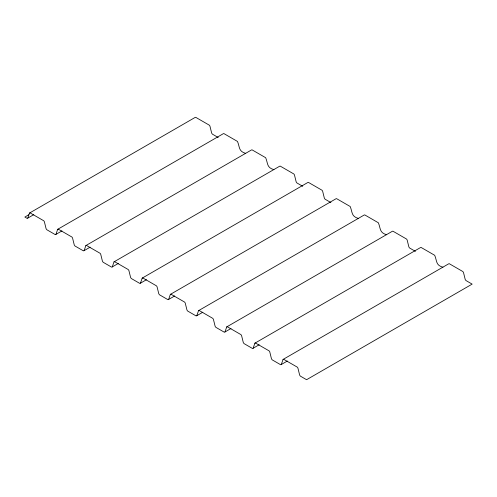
<?xml version="1.0" encoding="UTF-8"?>
<svg xmlns="http://www.w3.org/2000/svg" width="497" height="497" viewBox="0 0 497 497"><rect width="100%" height="100%" fill="white"/><g stroke="black" fill="none" stroke-linecap="round" stroke-linejoin="round"><path stroke-width="0.75" d="M28.869 214.729L24.85 217.052L27.055 218.326L27.751 218.127L29.503 213.058L195.072 117.466L195.669 117.292L209.324 125.182L209.914 126.033L211.672 133.128L212.362 134.128L218.202 137.501M29.503 213.058L30.093 212.884L43.755 220.767L44.345 221.625L46.097 228.719L46.793 229.72L55.229 234.59L55.925 234.391L57.677 229.322L223.246 133.73L223.836 133.556L237.498 141.446C239.896 147.255 238.461 151.337 245.729 153.393M57.677 229.322L58.267 229.148L71.928 237.038L72.519 237.889L74.27 244.984L74.966 245.984L83.403 250.855L84.099 250.656L85.851 245.586L251.42 149.995L252.01 149.827L265.671 157.711C268.069 163.519 266.634 167.601 273.903 169.657M85.851 245.586L86.441 245.419L100.102 253.302L100.692 254.153L102.444 261.248L103.14 262.248L111.576 267.125L112.266 266.92L114.024 261.851L279.594 166.259L280.184 166.091L293.845 173.975L294.435 174.832L296.187 181.927L296.883 182.927L302.723 186.3M114.024 261.851L114.614 261.683L128.269 269.567L128.866 270.424L130.618 277.519L131.307 278.513L139.75 283.389L140.44 283.191L142.198 278.115L307.767 182.529L308.357 182.356L322.019 190.239L322.609 191.096L324.361 198.191L325.057 199.191L330.896 202.565M142.198 278.115L142.788 277.947L156.443 285.831L157.04 286.688L158.791 293.783L159.481 294.783L167.924 299.654L168.613 299.455L170.365 294.386L335.941 198.794L336.531 198.62L350.186 206.503C352.584 212.318 351.149 216.4 358.418 218.456M170.365 294.386L170.962 294.212L184.617 302.095L185.207 302.953L186.965 310.047L187.655 311.047L196.098 315.918L196.787 315.719L198.539 310.65L364.115 215.058L364.705 214.884L378.36 222.774C380.758 228.583 379.323 232.664 386.591 234.721M198.539 310.65L199.135 310.476L212.791 318.366L213.381 319.217L215.139 326.312L215.828 327.312L224.265 332.182L224.961 331.984L226.713 326.914L392.282 231.322L392.878 231.155L406.534 239.038L407.124 239.889L408.882 246.984L409.571 247.984L415.417 251.358M226.713 326.914L227.303 326.746L240.964 334.63L241.554 335.481L243.306 342.576L244.002 343.576L252.439 348.453L253.135 348.248L254.886 343.178L420.456 247.587L421.052 247.419L434.707 255.303C437.105 261.111 435.67 265.193 442.939 267.249M254.886 343.178L255.477 343.011L269.138 350.894L269.728 351.746L271.48 358.846L272.176 359.84L280.612 364.717L281.308 364.518L283.06 359.443L448.629 263.851L449.22 263.683L462.881 271.567L463.471 272.424L465.223 279.519L465.919 280.519L472.15 284.116L306.581 379.708L300.35 376.111L299.654 375.111L297.902 368.016L297.312 367.159L283.65 359.275L283.06 359.443M27.751 218.127L33.784 214.642M55.925 234.391L61.957 230.906M84.099 250.656L90.131 247.177M112.266 266.92L118.305 263.441M140.44 283.191L146.472 279.705M168.613 299.455L174.646 295.97M196.787 315.719L202.819 312.234M224.961 331.984L230.993 328.505M253.135 348.248L259.167 344.769M281.308 364.518L287.341 361.033"/></g></svg>
